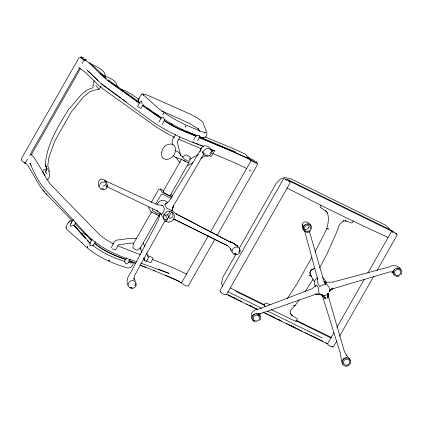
<?xml version="1.0" encoding="UTF-8"?>
<svg xmlns="http://www.w3.org/2000/svg" width="423" height="423" viewBox="0 0 423 423"><rect width="100%" height="100%" fill="white"/><g stroke="black" fill="none" stroke-linecap="round" stroke-linejoin="round"><path stroke-width="0.63" d="M308.838 227.553L308.875 226.813L308.478 228.055L307.606 228.943L306.141 229.419L304.898 229.213M328.185 293.113L327.719 297.787L328.185 293.113L328.37 297.321L328.015 293.789M106.607 186.115L106.786 184.714M135.328 284.711L135.508 283.304M239.323 251.109L239.503 249.702M311 225.982C310.382 223.476 307.616 221.975 305.157 221.784L303.693 222.255L302.82 223.143L302.424 224.386L302.678 226.083L302.572 224.719C302.715 226.702 302.038 229.002 303.963 230.392M303.413 228.108L303.592 226.702L304.311 225.443M311.55 229.197C312.835 225.686 308.515 222.561 305.459 224.513M393.506 272.227L393.628 271.291M73.443 219.548L70.847 223.423L70.419 226.347L72.576 225.38L73.121 225.517M259.072 314.463L259.13 314.078M180.88 282.226L180.79 282.707L181.673 282.617L208.396 235.659M148.542 256.56L148.161 258.416L146.67 261.033L145.544 261.192L144.671 260.425L143.794 257.972M160.063 212.695L158.62 219.489L130.147 273.676C127.323 276.753 126.345 281.343 127.561 285.308M48.825 171.542L49.216 170.369L47.788 165.922L48.65 158.297L54.837 140.885L71.619 111.413L83.759 96.64L90.136 91.548L94.99 89.977L99.379 89.269L100.833 86.435M139.151 98.221L138.295 100.568L138.485 101.309L138.295 100.568L139.553 97.221L141.647 94.313L142.466 94.012L141.647 94.313M47.085 174.096L45.488 172.024L46.831 168.729L45.319 164.658C46.794 144.021 58.295 126.186 68.801 109.002C76.468 101.906 81.866 90.226 92.87 87.884L93.525 82.268L94.567 80.698M66.046 227.077L66.21 227.934L66.041 227.093L67.437 223.867L69.647 221.123L70.377 220.928L69.647 221.123L68.087 223.032M45.488 172.024L47.101 168.645L43.722 169.734L42.644 171.971L47.117 179.807M124.188 261.721L126.392 257.951M143.048 104.618L141.033 108.373L139.156 107.643L137.607 106.448L139.854 102.234L141.837 100.923L141.895 103.651L142.297 104.032M158.895 122.157L161.464 117.457L163.236 117.055L164.351 119.386L164.896 119.54L162.041 124.764M193.708 139.78L196.277 135.08L196.727 135.466L199.455 135.223L199.852 136.793L197.567 140.97M21.15 159.122L79.164 57.438M30.837 155.659L80.507 68.457M105.898 183.873L105.147 185.189L104.127 185.829L102.863 185.93M105.887 187.378L106.866 185.692M112.835 244.277L114.041 242.162L116.029 240.201L129.544 238.45L134.207 238.26L136.291 238.794M173.885 137.063L172.679 139.178L172.055 141.805L172.854 144.989M111.175 247.704L112.978 244.531M174.027 137.316L175.534 134.673M179.923 137.004L177.216 141.763L180.721 155.754M151.212 202.511L158.583 189.562L160.243 189.023L163.764 190.752M152.915 208.983L152.269 210.115L152.497 210.903L160.37 214.757M155.817 203.886L161.3 194.252L162.136 193.983L171.125 198.387M151.556 211.833L133.319 243.865L132.896 247.767L135.196 249.549L137.179 250.257L140.499 247.677L158.736 215.645M162.955 191.82L181.52 159.217M157.271 204.261C158.657 199.905 165.287 198.784 167.593 202.945M170.136 195.632L189.023 162.458A4.108 0.793 29.7 0 1 187.156 162.279A4.108 0.793 29.7 0 1 183.365 160.174M166.16 221.478L171.579 211.955M135.587 284.288L134.752 285.758M210.866 152.084L210.025 153.56M210.353 232.222L250.765 161.221L250.506 159.947M214.805 239.45L188.203 285.974M217.094 235.431L257.633 164.235L257.279 163.209L257.052 163.447L255.619 162.971L250.527 160.227M235.934 254.197L222.91 277.091L221.509 282.913L222.641 286.794M239.191 248.475L276.304 183.228L280.698 178.866L284.795 177.544L290.728 178.755L385.57 225.195L389.673 228.901M238.609 252.367L239.587 250.68M252.494 316.446C254.567 310.535 263.931 315.489 259.611 320.412M263.989 305.184L265.195 303.069L265.649 302.968L270.181 304.66M320.92 205.203L320.015 206.789L320.306 207.307L326.302 211.326L325.335 210.532L327.534 213.086L327.349 212.758C329.48 218.374 328.005 224.439 326.265 229.927L314.95 252.134M319.539 268.108L326.995 253.932L336.227 233.226L339.436 224.581L343.46 220.885L342.947 220.885L346.114 221.028L345.004 220.637L351.703 223.006L352.163 222.905L353.364 220.79M296.137 321.3L297.343 319.185L297.046 318.667L291.183 314.871L292.145 315.669L290.263 313.665M333.969 332.547L327.45 343.994L328.089 344.269M336.898 327.402L364.266 279.339M367.851 273.047L391.434 231.624L392.073 231.899M336.898 340.906L333.387 346.828L331.775 346.987L327.867 344.877M339.51 336.322L373.763 276.171M377.025 270.445L397.245 234.924L396.108 232.957M342.588 360.56C345.723 353.533 355.214 361.522 348.362 365.615C341.202 369.126 339.743 356.742 347.304 358.006M393.686 270.82L394.405 269.562M400.803 274.791C404.594 270.551 397.52 265.332 394.21 269.678C391.053 273.057 395.627 278.276 399.46 275.875M21.832 159.645L21.462 160.137L22.366 161.285L25.142 163.225L27.432 159.212M29.726 155.199L79.492 68.024M82.11 63.434L84.071 59.992L85.462 60.278M203.749 154.094L173.398 206.043L172.039 210.802L173.599 205.24L171.817 210.712L166.636 208.132L164.653 204.637L169.068 201.137L200.132 150.784L201.306 148.034L203.976 145.787C206.519 145.528 209.121 146.881 210.622 148.896M92.087 239.455L89.771 243.362L89.993 245.689L92.494 245.583M93.071 245.678L95.387 241.776M130.305 259.098L127.984 263.006L126.102 264.047L124.41 261.298M312 257.073L297.025 283.78L287.228 298.67M73.962 225.914L75.854 222.773M313.12 279.191L305.232 291.468M47.524 179.992L49.576 176.735L48.946 170.453M299.235 299.78L295.074 305.501L290.633 310.281L290.442 313.988M187.553 285.662L187.183 286.154L185.676 285.8L177.433 280.46L153.205 270.276M259.029 315.029L260.505 313.321L259.029 315.029L260.346 313.718L315.346 294.419L319.053 294.197M329.427 291.51L332.827 287.91L329.263 291.22L329.427 291.51A5.689 5.314 -29.6 0 0 327.772 285.826L325.652 282.093L332.277 282.231L388.911 267.056C392.734 264.412 399.476 265.395 401.094 270.101M258.125 315.928L259.505 314.479M165.52 220.827L164.187 222.212L134.398 275.875L133.98 279.323L133.864 278.403L135.344 281.094M305.454 224.476C299.373 227.627 306.522 235.928 310.709 230.672M254.355 314.215C251.114 315.764 251.294 321.046 254.942 321.919M317.292 277.863C314.263 279.476 313.332 283.606 315.421 286.334M332.758 346.59L331.965 346.654M329.263 291.22L333.075 288.38L332.055 288.972M205.081 132.764L204.737 132.975L205.52 132.69L202.39 131.934L185.618 124.938L176.809 120.444L168.275 115.437L158.556 108.568L143.376 94.884L143.751 95.275L143.418 94.546M330.009 290.146L331.029 289.559M189.779 159.307L198.228 154.58M192.877 162.765L187.363 165.679M200.856 158.345L205.98 155.505M330.077 290.204L333.335 288.602L389.953 271.846L392.808 272.211M70.847 223.423L71.254 223.222M165.25 204.055L166.556 203.643M130.702 263.106L131.505 262.847L128.227 262.63M70.604 220.637L71.291 220.457M284.769 178.432L283.5 178.876L219.891 290.585C220.584 293.155 224.01 295.043 226.548 294.514L290.152 182.805L289.892 181.731M314.479 268.647L311.904 269.483A4.394 4.103 -29.6 0 0 309.964 272.883L310.678 275.325A4.394 4.103 -29.6 0 0 311.587 276.235M207.048 155.172L207.333 155.156L205.885 155.067M204.023 153.237L205.16 153.184M161.406 205.298L162.559 205.329L164.542 208.825L162.818 212.965L161.454 214.207L156.743 210.686L157.657 211.13L107.156 186.739M318.313 294.07L315.685 294.001L320.449 294.413L322.352 295.344L326.064 298.464L322.189 295.053L325.134 298.622L321.914 294.567L322.352 295.344A5.689 5.314 -29.6 0 0 328.348 293.403M202.601 137.612C205.155 138.464 207.608 135.339 206.842 132.97L202.892 122.316L201.459 120.793L196.462 117.377L190.054 114.051L147.902 95.36L143.217 93.832M101.361 188.669L103.334 188.758M306.865 224.058L308.309 224.148M234.606 253.663L236.055 253.752L234.083 253.663M396.959 268.177L398.403 268.267L399.672 268.891M130.612 287.265L132.055 287.354L130.083 287.265M255.767 313.797L257.21 313.887L258.479 314.511M162.559 205.329L157.652 204.827L106.02 181.187L106.585 181.488L103.709 179.569L101.874 179.093L100.605 179.188L99.585 179.833C98.131 181.8 97.956 184.47 98.839 186.712M199.735 136.777L201.797 137.422M201.353 137.316L203.093 137.724M325.652 282.093L326.339 282.511M133.647 243.394L132.092 242.992L118.572 244.743L115.564 250.03L112.359 248.756M295.677 321.401L271.291 309.641M255.624 162.004L256.761 162.379M229.398 241.612L232.597 242.68L237.419 246.096L232.327 242.532L229.557 241.713L176.079 213.848L229.557 241.713L232.597 242.68L232.327 242.532L237.419 246.096M120.735 89.295L125.991 91.114L130.104 93.441L137.708 98.501L138.554 100.082M137.142 261.853C117.901 256.232 98.591 247.677 84.827 232.629L45.488 189.858C38.345 182.313 34.205 172.462 29.885 163.151L31.122 165.483M140.838 263.164L169.115 273.417L158.493 269.176M124.875 261.499C113.227 257.866 102.012 252.589 92.388 245.033M152.645 259.521L170.136 266.485L186.887 274.146M154.517 270.762L139.96 265.115M117.821 245.869L140.478 254.757M125.848 259.579C114.728 255.64 103.535 251.082 94.488 243.299M128.915 260.785L135.667 263.434M126.017 259.606C114.786 255.666 103.646 250.834 94.44 243.14M129.068 260.801L135.778 263.439M140.045 265.115L146.147 267.516M203.585 146.591C184.608 139.601 165.758 131.437 149.388 119.371L101.187 83.775L87.434 70.408L90.808 73.814M210.215 149.234L215.043 151.154L210.199 149.129M187.008 131.664L197.208 135.762M208.888 155.585L211.204 156.521L213.61 152.291L212.684 151.339L211.489 150.847M146.131 260.79L150.762 262.667L153.174 258.437L152.243 257.48L147.458 255.524M80.359 232.518L87.08 235.294M205.181 136.973L232.608 148.336L244.901 153.893L249.105 157.779M215.148 144.053L234.807 152.328M212.827 153.57C224.153 158.493 235.849 162.696 246.688 168.645M25.142 163.225L26.258 163.69L24.206 162.649M182.535 129.713L195.87 135.297M199.508 136.814L235.468 151.91M195.801 135.963L179.949 129.258M200.037 137.734L214.556 143.809M196.309 136.386L182.35 130.548A20.939 2.744 27.8 0 1 172.135 125.499L164.018 120.745M198.736 137.401L235.288 152.74L255.444 162.094M192.639 141.795L194.458 142.551M195.669 143.059L198.694 144.322M199.905 144.83L202.934 146.094M178.49 139.199L201.401 148.79M161.819 110.958L189.076 123.172L198.577 129.115L198.181 128.698L199.926 131.458M165.287 275.146L179.807 281.734M235.394 152.587L251.029 159.656M102.54 74.739C107.664 77.557 116.489 79.35 117.271 86.451M90.913 63.963C96.137 66.876 105.248 69.123 105.301 76.568M246.535 156.843L254.546 160.597M183.18 156.875L181.414 156.039L178.749 152.275L174.926 150.361M83.992 58.03L81.2 56.856L79.963 57.401L84.071 59.992M82.194 58.088C93.002 64.412 100.145 75.632 110.514 82.638L139.394 103.265M82.987 59.416L85.081 60.426M249.216 170.12L251.31 171.125M287.111 179.278L393.29 231.27M286.963 187.934C320.179 205.303 353.84 221.805 387.939 237.377M172.066 197.155L162.088 192.269L160.243 189.023M322.516 277.784L323.468 278.249L324.811 279.836L326.35 282.538M310.08 275.553L309.239 275.14L311.397 276.483M159.751 216.148L150.948 211.838L149.102 208.592L148.647 207.011M230.207 287.931L264.592 304.766M296.608 320.444L331.584 337.57M235.833 291.384L264.861 305.596M295.735 320.713L330.728 337.85M227.87 291.706L261.715 308.282M267.648 311.185L322.21 337.908M228.409 294.984L230.773 296.142M233.729 297.591L236.684 299.035M249.099 305.115L251.463 306.273M256.19 308.589L257.374 309.165M269.784 315.246L273.919 317.271M278.651 319.587L279.83 320.163M289.882 325.086L294.609 327.402M312.338 336.084L317.07 338.4M228.092 294.921L235.801 298.696M236.986 299.278L241.734 301.604M246.477 303.925L247.667 304.507M248.851 305.089L257.152 309.155M265.459 313.221L268.425 314.675M269.61 315.257L275.542 318.159M276.727 318.741L281.475 321.062M286.218 323.389L287.407 323.97M288.592 324.552L302.234 331.23M305.2 332.684L308.166 334.133M309.35 334.715L322.998 341.398M325.964 342.847L327.148 343.428M225.813 294.08L257.686 309.689M263 312.29L327.344 343.799M254.339 320.856C250.712 319.793 250.839 315.177 252.045 312.317L255 310.011L258.072 309.324L311.857 288.83L316.668 284.98L318.794 288.724A5.689 5.314 -29.6 0 0 320.449 294.413L320.285 294.122M182.963 129.787L174.128 125.335L164.542 119.598M175.741 127.201L179.468 129.036M174.477 137.311L165.25 132.51L156.542 127.17L104.978 90.337C95.312 83.865 88.65 73.528 78.683 67.574M173.689 218.982L227.632 245.752L173.89 219.082M236.335 245.261L238.297 246.26M105.576 181.266L104.412 180.658L106.622 182.498M164.135 214.667L165.462 215.365L167.45 218.855L165.953 219.865L164.018 218.913L160.343 213.192M175.212 126.937L170.971 124.669M185.285 161.38L181.636 159.445L175.323 157.377L172.933 155.421M113.671 243.981C107.342 240.692 101.197 236.758 96.338 231.481L52.706 186.58L49.903 183.54L47.397 179.643M289.903 181.906L289.216 181.53A2.369 0.455 29.7 0 1 288.618 181.578M170.696 123.759L172.547 124.78M170.532 124.431L165.139 121.227M155.638 113.893L161.311 117.536M139.003 101.943L107.95 79.693M143.281 104.999L144.349 105.761M145.422 106.527L160.396 117.219M111.371 82.966L112.978 84.108M114.046 84.875L118.858 88.312M119.926 89.073L123.135 91.368M125.811 93.277L128.481 95.186M130.088 96.333L134.366 99.384M135.968 100.531L139.178 102.821M143.455 105.877L145.057 107.024M146.659 108.172L151.476 111.609M152.544 112.37L157.356 115.807M142.604 105.554L161.195 118.837M120.566 97.734L101.356 83.722M122.533 99.13L124.679 100.663M125.377 101.166L126.445 101.927M108.177 80.613L109.546 81.618M31.027 154.072C36.796 160.349 40.465 168.518 45.108 175.682M180.177 162.464L178.628 161.253L175.878 157.07M256.095 161.512L256.941 162.194M85.541 58.945L86.387 59.627M85.679 59.802L86.07 60.119M81.02 57.047L81.866 57.729M264.285 305.702L265.247 306.501M172.055 210.453L176.28 213.948M199.402 136.407L199.852 136.793M89.412 62.387L106.474 78.445M88.571 71.566L92.621 75.268M100.256 73.137L101.182 74.03L100.246 73.121M102.107 74.924L104.888 77.61M102.102 74.919L105.348 78.054M93.081 75.717L98.136 80.608M90.374 243.421L87.503 240.602L89.697 242.807M90.11 243.225L73.724 225.047L85.404 238.165L74.083 225.422M45.848 193.581L72.328 220.817M75.067 223.635L91.558 240.507M89.221 238.191L91.585 240.655M47.059 194.707C38.091 186.257 34.089 174.086 26.845 164.277M227.474 245.652L230.138 248.253L231.106 250.152L230.212 248.206L231.561 251.706M392.65 272.238L392.026 271.503L394.056 274.511M202.691 152.322L202.067 151.593L202.839 153.11M342.958 364.251C340.605 361.089 341.287 356.541 340.177 352.803L323.193 298.305L321.459 294.392M95.952 85.425L98.659 88.941M42.982 189.948L44.209 191.624M396.525 233.84L396.742 234.22M323.743 281.152L325.869 284.891A5.689 5.314 -29.6 0 0 319.873 286.831L317.752 283.098L317.699 278.567L317.768 279.693L304.682 231.08M315.093 268.727A4.346 4.056 -29.6 0 0 313.972 268.727L312.364 269.25A4.346 4.056 -29.6 0 0 310.017 273.369L310.466 274.892L314.363 281.755M171.394 194.485L172.314 196.108M220.394 291.288L220.61 291.674M167.556 214.673L169.538 218.168L171.918 217.914L173.018 215.984L172.632 212.785M325.43 284.119L323.331 279.143L309.425 231.46M140.071 247.529L141.821 252.441M302.937 226.739L302.609 225.792L302.852 226.665M144.18 258.945L144.671 260.425L143.868 257.945M140.457 247.407L141.06 249.269M143.418 242.855L144.597 246.535M146.77 253.282L147.95 256.962M350.149 360.359L349.694 358.804L346.199 354.95L346.643 355.695L344.422 351.629L328.518 296.946L328.074 293.848M260.055 316.24L258.665 313.078L258.934 314.003M139.854 102.234L139.939 102.604M66.258 228.267L66.781 229.403L82.057 242.908L81.724 242.596C93.435 254.921 109.271 262.371 125.319 267.283C129.068 269.62 134.525 266.204 132.827 261.752M71.291 221.488L71.471 222.482M315.759 285.964L315.775 286.26M286.36 180.473A2.369 0.455 29.7 0 1 285.218 179.178A2.369 0.455 29.7 0 1 287.92 180.351L392.502 231.566A2.369 0.455 29.7 0 1 395.436 233.147A2.369 0.455 29.7 0 1 395.457 233.898M311.095 275.748A4.346 4.056 -29.6 0 1 310.466 274.892M393.2 232.793A2.369 0.455 29.7 0 1 392.528 232.317M169.66 211.072A3.791 3.543 -29.6 0 1 163.881 214.667M170.337 195.32A4.108 0.793 29.7 0 1 166.07 193.903A4.108 0.793 29.7 0 1 163.41 191.233M157.002 214.535A4.108 0.793 29.7 0 1 155.627 213.864M190.202 157.229L189.774 161.137A4.108 0.793 29.7 0 1 185.634 159.825A4.108 0.793 29.7 0 1 182.81 157.092L185.914 154.744L187.897 155.453L190.202 157.229M161.829 152.211C159.783 163.659 174.889 159.915 175.207 151.191C177.253 139.743 162.146 143.487 161.829 152.211M87.587 246.572L87.355 247.307L87.587 246.572M185.528 126.006L185.195 126.874L185.528 126.006M200.951 148.891L200.037 151.297L201.306 148.034L200.951 148.891M162.955 114.21L163.527 113.538L162.955 114.21M109.356 260.055L108.848 260.674L109.356 260.055M295.074 305.501L293.699 305.67L295.074 305.501M327.651 228.737L326.942 228.674L328.613 229.033L327.651 228.737M46.985 169.11L45.319 164.658L46.985 169.11M307.368 231.36A3.162 2.95 -29.6 0 0 310.329 226.855A3.162 2.95 -29.6 0 0 304.951 226.86A3.162 2.95 -29.6 0 0 307.368 231.36M256.269 321.099A3.162 2.95 -29.6 0 0 259.23 316.594A3.162 2.95 -29.6 0 0 253.853 316.6A3.162 2.95 -29.6 0 0 256.269 321.099M397.461 275.479A3.162 2.95 -29.6 0 0 400.422 270.969A3.162 2.95 -29.6 0 0 395.045 270.979A3.162 2.95 -29.6 0 0 397.461 275.479M346.363 365.218A3.162 2.95 -29.6 0 0 349.324 360.708A3.162 2.95 -29.6 0 0 343.941 360.719A3.162 2.95 -29.6 0 0 346.363 365.218M235.96 254.81A4.108 3.839 -29.6 0 0 239.804 248.946A4.108 3.839 -29.6 0 0 232.814 248.957A4.108 3.839 -29.6 0 0 235.96 254.81M168.55 222.123A5.689 5.314 -29.6 0 0 173.874 214.006A5.689 5.314 -29.6 0 0 164.193 214.017A5.689 5.314 -29.6 0 0 168.55 222.123M131.96 288.412A4.108 3.839 -29.6 0 0 135.809 282.548A4.108 3.839 -29.6 0 0 128.814 282.559A4.108 3.839 -29.6 0 0 131.96 288.412M103.238 189.816A4.108 3.839 -29.6 0 0 107.088 183.952A4.108 3.839 -29.6 0 0 100.092 183.963A4.108 3.839 -29.6 0 0 103.238 189.816M207.238 156.214A4.108 3.839 -29.6 0 0 211.082 150.35A4.108 3.839 -29.6 0 0 204.092 150.361A4.108 3.839 -29.6 0 0 207.238 156.214"/></g></svg>
